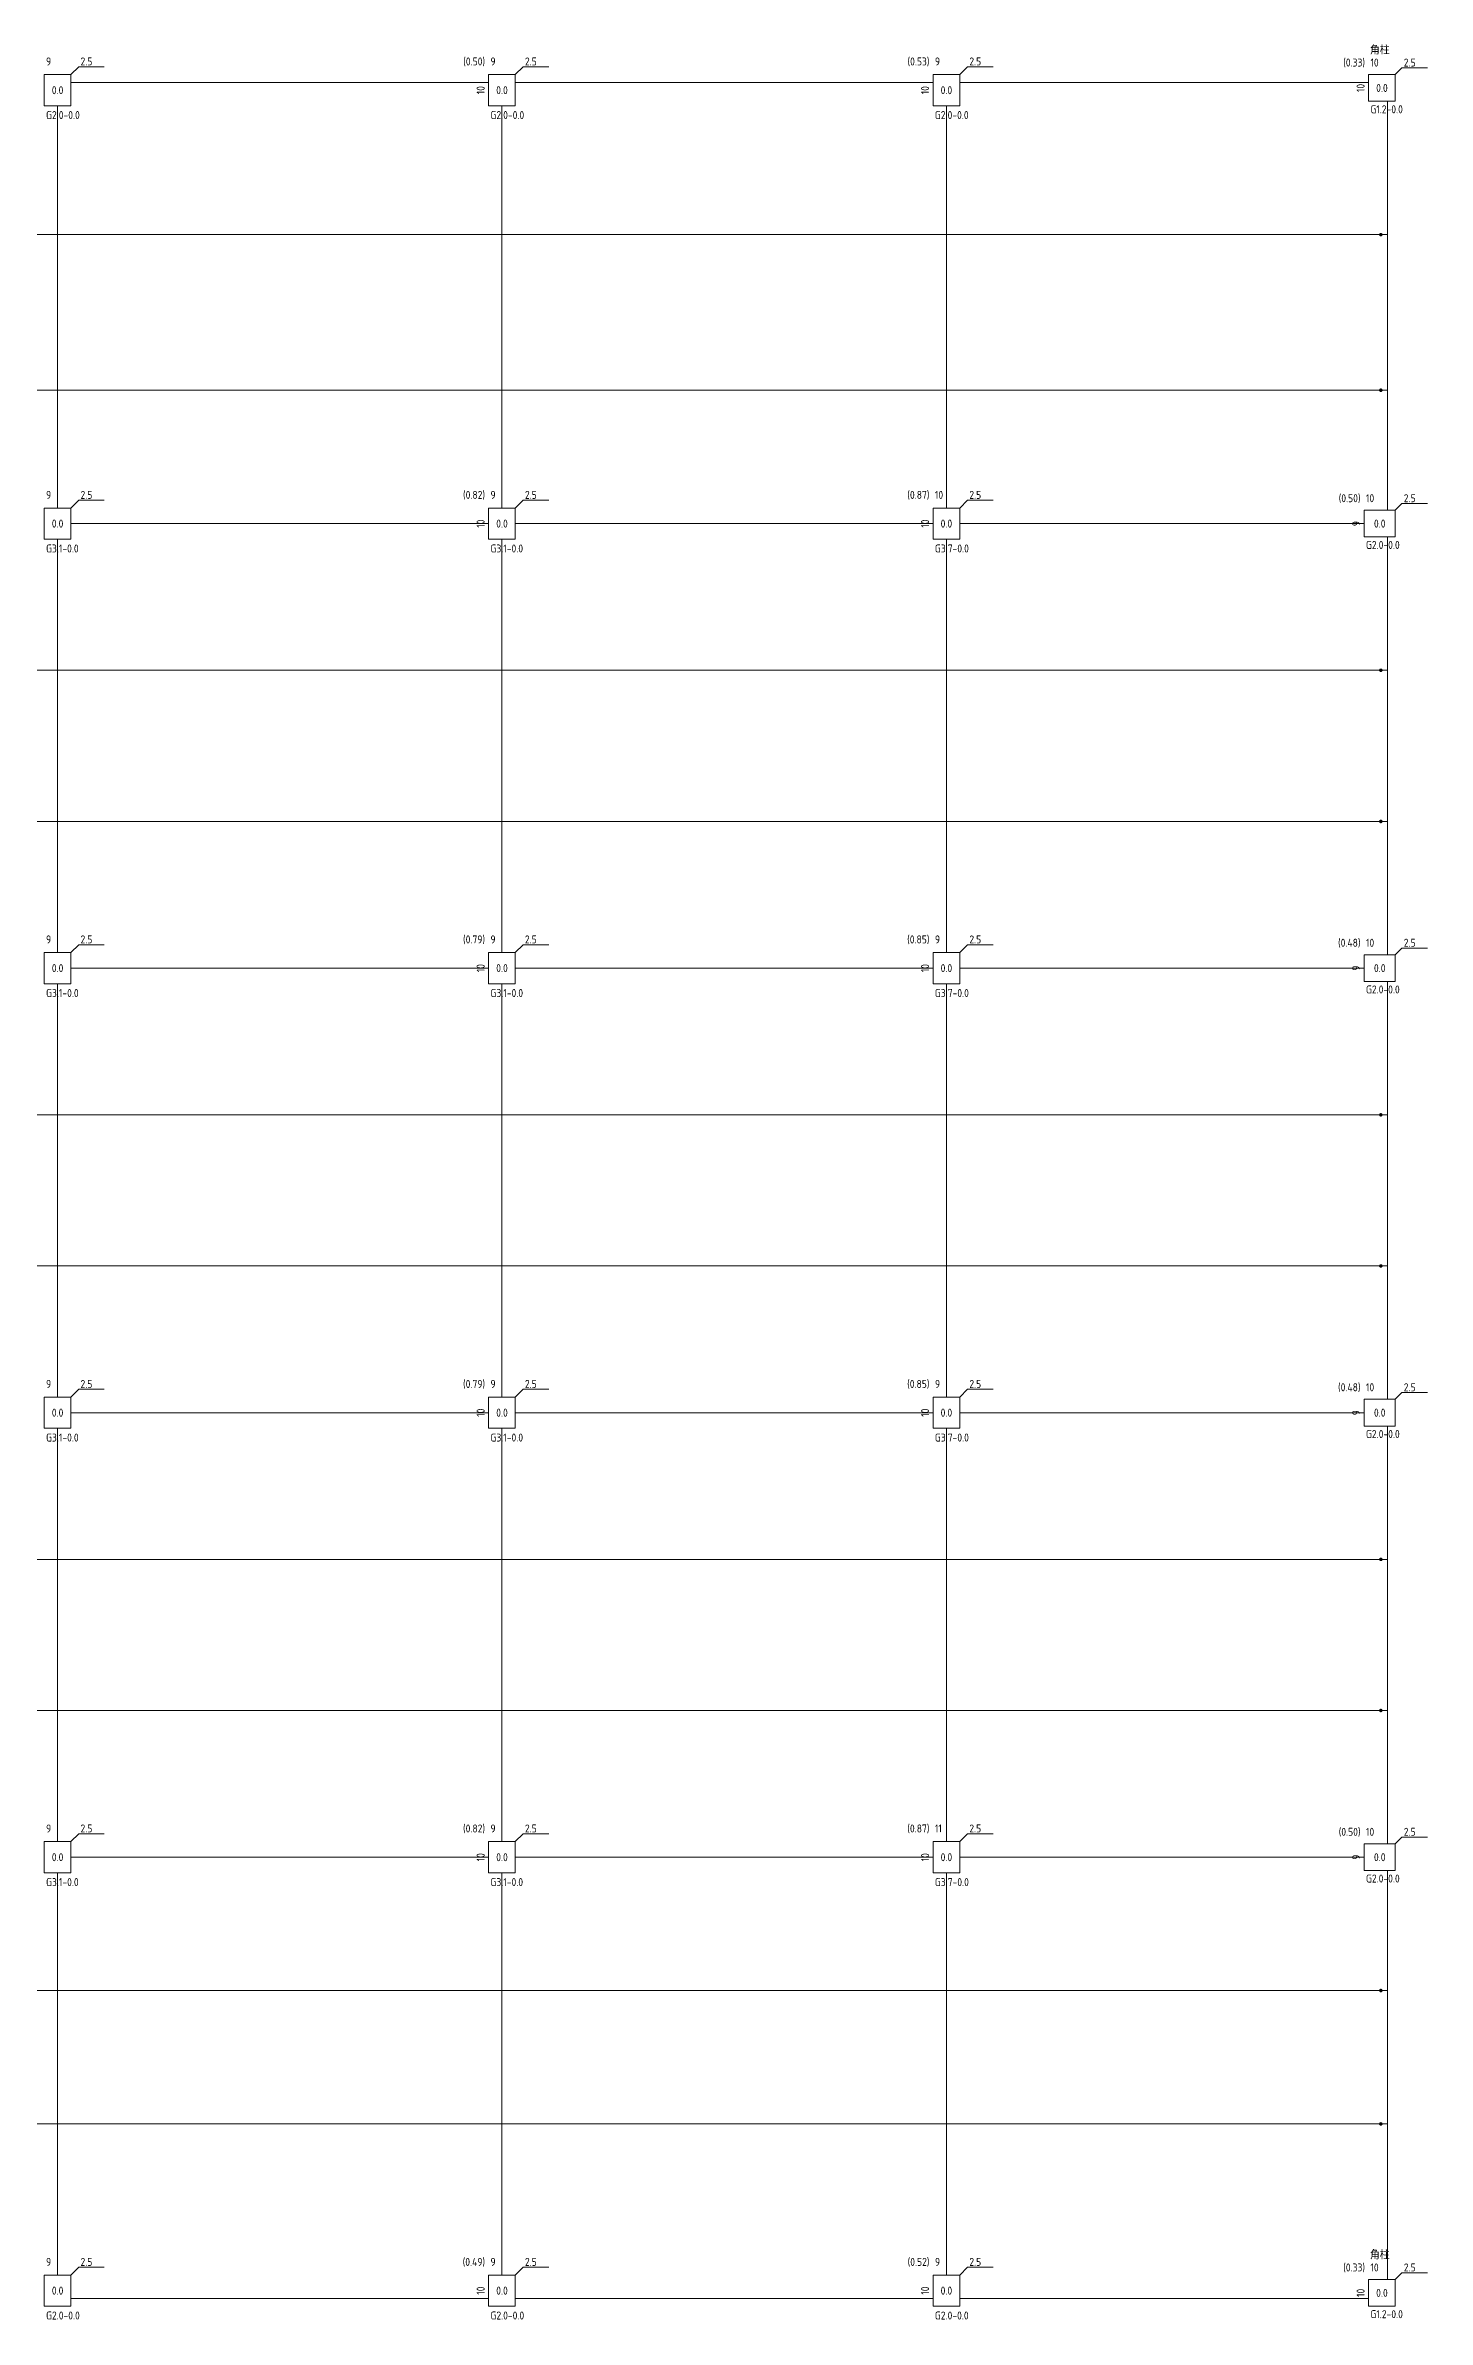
# Model space of a CAD drawing. Extents: x -2331248 to -1198620, y -977263 to -545844.
# Drawn here: x -1903213 to -1872114, y -598205 to -547050 of the extents above; entities that cross this region are included whole.
import ezdxf
from ezdxf.enums import TextEntityAlignment as Align

# ---------------------------------------------------------------- set-up
doc = ezdxf.new("R2010")
doc.units = 0
doc.header["$LTSCALE"] = 1000
doc.header["$MEASUREMENT"] = 0
doc.layers.get('0').update_dxf_attribs({"linetype": 'CONTINUOUS'})
for name, color, linetype, lineweight in [('15100', 4, 'CONTINUOUS', 18), ('15101', 52, 'CONTINUOUS', 18), ('15221', 2, 'CONTINUOUS', 18)]:
    doc.layers.add(name, color=color, linetype=linetype, lineweight=lineweight)
doc.styles.add('PkpmHz', font='Pkpmeng', dxfattribs={"width": 0.7, "bigfont": 'hztxt'})

# ---------------------------------------------------------------- blocks, each defined once
blk = doc.blocks.new('A$C411173C4')
at = {"layer": '15100', "ltscale": 1000}
for p, q in [((31125, 50324), (40525, 50324)), ((41125, 50324), (50525, 50324)), ((51125, 50324), (60325, 50324)), ((30825, 46900), (30825, 49800)), ((40825, 46900), (40825, 49800)), ((50825, 46900), (50825, 49800)), ((60750, 46900), (60750, 49900)), ((30825, 43400), (30825, 46900)), ((40825, 43400), (40825, 46900)), ((50825, 43400), (50825, 46900)), ((60750, 43400), (60750, 46900)), ((30825, 40750), (30825, 43400)), ((40825, 40750), (40825, 43400)), ((50825, 40750), (50825, 43400)), ((60749, 40700), (60750, 43400)), ((30825, 37100), (30825, 40050)), ((31125, 40400), (40525, 40400)), ((40825, 37100), (40825, 40050)), ((41125, 40400), (50525, 40400)), ((50825, 37100), (50825, 40050)), ((51125, 40400), (60225, 40400)), ((60750, 37100), (60749, 40100)), ((30825, 33700), (30825, 37100)), ((40825, 33700), (40825, 37100)), ((50825, 33700), (50825, 37100)), ((60750, 33700), (60750, 37100)), ((30825, 30750), (30825, 33700)), ((40825, 30750), (40825, 33700)), ((50825, 30750), (50825, 33700)), ((60750, 30700), (60750, 33700)), ((31125, 30400), (40525, 30400)), ((41125, 30400), (50525, 30400)), ((51125, 30400), (60225, 30400)), ((30825, 27100), (30825, 30050)), ((40825, 27100), (40825, 30050)), ((50825, 27100), (50825, 30050)), ((60750, 27100), (60750, 30100)), ((30825, 23700), (30825, 27100)), ((40825, 23700), (40825, 27100)), ((50825, 23700), (50825, 27100)), ((60750, 23700), (60750, 27100)), ((30825, 20750), (30825, 23700)), ((40825, 20750), (40825, 23700)), ((50825, 20750), (50825, 23700)), ((60750, 20700), (60750, 23700)), ((30825, 17100), (30825, 20050)), ((31125, 20400), (40525, 20400)), ((40825, 17100), (40825, 20050)), ((41125, 20400), (50525, 20400)), ((50825, 17100), (50825, 20050)), ((51125, 20400), (60225, 20400)), ((60750, 17100), (60750, 20100)), ((30825, 13700), (30825, 17100)), ((40825, 13700), (40825, 17100)), ((50825, 13700), (50825, 17100)), ((60750, 13700), (60750, 17100)), ((30825, 10750), (30825, 13700)), ((40825, 10750), (40825, 13700)), ((50825, 10750), (50825, 13700)), ((60750, 10700), (60750, 13700)), ((31125, 10400), (40525, 10400)), ((41125, 10400), (50525, 10400)), ((51125, 10400), (60225, 10400)), ((30825, 7400), (30825, 10050)), ((40825, 7400), (40825, 10050)), ((50825, 7400), (50825, 10050)), ((60750, 7400), (60750, 10100)), ((30825, 4400), (30825, 7400)), ((40825, 4400), (40825, 7400)), ((50825, 4400), (50825, 7400)), ((60750, 4400), (60750, 7400)), ((30825, 1000), (30825, 4400)), ((40825, 1000), (40825, 4400)), ((50825, 1000), (50825, 4400)), ((60750, 900), (60750, 4400)), ((31125, 476), (40525, 476)), ((41125, 476), (50525, 476)), ((51125, 476), (60325, 476))]:
    blk.add_line(p, q, dxfattribs=at)
at = {"layer": '15100', "color": 4, "ltscale": 1000}
for p, q in [((20825, 46900), (30825, 46900)), ((30825, 46900), (40825, 46900)), ((40825, 46900), (50825, 46900)), ((50825, 46900), (60750, 46900)), ((20825, 43400), (30825, 43400)), ((30825, 43400), (40825, 43400)), ((40825, 43400), (50825, 43400)), ((50825, 43400), (60750, 43400)), ((20825, 37100), (30825, 37100)), ((30825, 37100), (40825, 37100)), ((40825, 37100), (50825, 37100)), ((50825, 37100), (60750, 37100)), ((20825, 33700), (30825, 33700)), ((30825, 33700), (40825, 33700)), ((40825, 33700), (50825, 33700)), ((50825, 33700), (60750, 33700)), ((20825, 27100), (30825, 27100)), ((30825, 27100), (40825, 27100)), ((40825, 27100), (50825, 27100)), ((50825, 27100), (60750, 27100)), ((20825, 23700), (30825, 23700)), ((30825, 23700), (40825, 23700)), ((40825, 23700), (50825, 23700)), ((50825, 23700), (60750, 23700)), ((20825, 17100), (30825, 17100)), ((30825, 17100), (40825, 17100)), ((40825, 17100), (50825, 17100)), ((50825, 17100), (60750, 17100)), ((20825, 13700), (30825, 13700)), ((30825, 13700), (40825, 13700)), ((40825, 13700), (50825, 13700)), ((50825, 13700), (60750, 13700)), ((20825, 7400), (30825, 7400)), ((30825, 7400), (40825, 7400)), ((40825, 7400), (50825, 7400)), ((50825, 7400), (60750, 7400)), ((20825, 4400), (30825, 4400)), ((30825, 4400), (40825, 4400)), ((40825, 4400), (50825, 4400)), ((50825, 4400), (60750, 4400))]:
    blk.add_line(p, q, dxfattribs=at)
at = {"layer": '15100', "color": 1, "ltscale": 1000}
for points in [[(60620, 46900, 40, 40, 1), (60580, 46900, 40, 40, 1)], [(60620, 43400, 40, 40, 1), (60580, 43400, 40, 40, 1)], [(60620, 37100, 40, 40, 1), (60580, 37100, 40, 40, 1)], [(60620, 33700, 40, 40, 1), (60580, 33700, 40, 40, 1)], [(60620, 27100, 40, 40, 1), (60580, 27100, 40, 40, 1)], [(60620, 23700, 40, 40, 1), (60580, 23700, 40, 40, 1)], [(60620, 17100, 40, 40, 1), (60580, 17100, 40, 40, 1)], [(60620, 13700, 40, 40, 1), (60580, 13700, 40, 40, 1)], [(60620, 7400, 40, 40, 1), (60580, 7400, 40, 40, 1)], [(60620, 4400, 40, 40, 1), (60580, 4400, 40, 40, 1)]]:
    blk.add_lwpolyline(points, format="xyseb", close=True, dxfattribs=at)
at = {"layer": '15101', "linetype": 'Continuous'}
for points in [[(30525, 49800), (31125, 49800), (31125, 50500), (30525, 50500)], [(40525, 49800), (41125, 49800), (41125, 50500), (40525, 50500)], [(50525, 49800), (51125, 49800), (51125, 50500), (50525, 50500)], [(60325, 49900), (60925, 49900), (60925, 50500), (60325, 50500)], [(30525, 40050), (31125, 40050), (31125, 40750), (30525, 40750)], [(40525, 40050), (41125, 40050), (41125, 40750), (40525, 40750)], [(50525, 40050), (51125, 40050), (51125, 40750), (50525, 40750)], [(60225, 40100), (60925, 40100), (60925, 40700), (60225, 40700)], [(30525, 30050), (31125, 30050), (31125, 30750), (30525, 30750)], [(40525, 30050), (41125, 30050), (41125, 30750), (40525, 30750)], [(50525, 30050), (51125, 30050), (51125, 30750), (50525, 30750)], [(60225, 30100), (60925, 30100), (60925, 30700), (60225, 30700)], [(30525, 20050), (31125, 20050), (31125, 20750), (30525, 20750)], [(40525, 20050), (41125, 20050), (41125, 20750), (40525, 20750)], [(50525, 20050), (51125, 20050), (51125, 20750), (50525, 20750)], [(60225, 20100), (60925, 20100), (60925, 20700), (60225, 20700)], [(30525, 10050), (31125, 10050), (31125, 10750), (30525, 10750)], [(40525, 10050), (41125, 10050), (41125, 10750), (40525, 10750)], [(50525, 10050), (51125, 10050), (51125, 10750), (50525, 10750)], [(60225, 10100), (60925, 10100), (60925, 10700), (60225, 10700)], [(30525, 300), (31125, 300), (31125, 1000), (30525, 1000)], [(40525, 300), (41125, 300), (41125, 1000), (40525, 1000)], [(50525, 300), (51125, 300), (51125, 1000), (50525, 1000)], [(60325, 300), (60925, 300), (60925, 900), (60325, 900)]]:
    blk.add_lwpolyline(points, close=True, dxfattribs=at)
at = {"layer": '15221', "ltscale": 1000}
for p, q in [((31125, 50500), (31300, 50675)), ((31876, 50675), (31300, 50675)), ((41125, 50500), (41300, 50675)), ((41876, 50675), (41300, 50675)), ((51125, 50500), (51300, 50675)), ((51876, 50675), (51300, 50675)), ((60925, 50500), (61075, 50650)), ((61651, 50650), (61075, 50650)), ((31125, 40750), (31300, 40925)), ((31876, 40925), (31300, 40925)), ((41125, 40750), (41300, 40925)), ((41876, 40925), (41300, 40925)), ((51125, 40750), (51300, 40925)), ((51876, 40925), (51300, 40925)), ((60925, 40700), (61075, 40850)), ((61651, 40850), (61075, 40850)), ((31125, 30750), (31300, 30925)), ((31876, 30925), (31300, 30925)), ((41125, 30750), (41300, 30925)), ((41876, 30925), (41300, 30925)), ((51125, 30750), (51300, 30925)), ((51876, 30925), (51300, 30925)), ((60925, 30700), (61075, 30850)), ((61651, 30850), (61075, 30850)), ((31125, 20750), (31300, 20925)), ((31876, 20925), (31300, 20925)), ((41125, 20750), (41300, 20925)), ((41876, 20925), (41300, 20925)), ((51125, 20750), (51300, 20925)), ((51876, 20925), (51300, 20925)), ((60925, 20700), (61075, 20850)), ((61651, 20850), (61075, 20850)), ((31125, 10750), (31300, 10925)), ((31876, 10925), (31300, 10925)), ((41125, 10750), (41300, 10925)), ((41876, 10925), (41300, 10925)), ((51125, 10750), (51300, 10925)), ((51876, 10925), (51300, 10925)), ((60925, 10700), (61075, 10850)), ((61651, 10850), (61075, 10850)), ((31125, 1000), (31300, 1175)), ((31876, 1175), (31300, 1175)), ((41125, 1000), (41300, 1175)), ((41876, 1175), (41300, 1175)), ((51125, 1000), (51300, 1175)), ((51876, 1175), (51300, 1175)), ((60925, 900), (61075, 1050)), ((61651, 1050), (61075, 1050))]:
    blk.add_line(p, q, dxfattribs=at)
at = {"layer": '15221', "style": 'PkpmHz', "width": 0.91}
for s, p in [('9', (30566, 50706)), ('2.5', (31341, 50706)), ('9', (40566, 50706)), ('2.5', (41341, 50706)), ('9', (50566, 50706)), ('2.5', (51341, 50706)), ('10', (60366, 50681)), ('2.5', (61116, 50681)), ('9', (30566, 40956)), ('2.5', (31341, 40956)), ('9', (40566, 40956)), ('2.5', (41341, 40956)), ('10', (50566, 40956)), ('2.5', (51341, 40956)), ('10', (60266, 40881)), ('2.5', (61116, 40881)), ('9', (30566, 30956)), ('2.5', (31341, 30956)), ('9', (40566, 30956)), ('2.5', (41341, 30956)), ('9', (50566, 30956)), ('2.5', (51341, 30956)), ('10', (60266, 30881)), ('2.5', (61116, 30881)), ('9', (30566, 20956)), ('2.5', (31341, 20956)), ('9', (40566, 20956)), ('2.5', (41341, 20956)), ('9', (50566, 20956)), ('2.5', (51341, 20956)), ('10', (60266, 20881)), ('2.5', (61116, 20881)), ('9', (30566, 10956)), ('2.5', (31341, 10956)), ('9', (40566, 10956)), ('2.5', (41341, 10956)), ('11', (50566, 10956)), ('2.5', (51341, 10956)), ('10', (60266, 10881)), ('2.5', (61116, 10881)), ('9', (30566, 1206)), ('2.5', (31341, 1206)), ('9', (40566, 1206)), ('2.5', (41341, 1206)), ('9', (50566, 1206)), ('2.5', (51341, 1206)), ('10', (60366, 1081)), ('2.5', (61116, 1081))]:
    blk.add_text(s, height=180, dxfattribs=at).set_placement(p)
for s, p in [('(0.50)', (40443, 50706)), ('(0.53)', (50443, 50706)), ('(0.33)', (60243, 50681)), ('(0.82)', (40443, 40956)), ('(0.87)', (50443, 40956)), ('(0.50)', (60143, 40881)), ('(0.79)', (40443, 30956)), ('(0.85)', (50443, 30956)), ('(0.48)', (60143, 30881)), ('(0.79)', (40443, 20956)), ('(0.85)', (50443, 20956)), ('(0.48)', (60143, 20881)), ('(0.82)', (40443, 10956)), ('(0.87)', (50443, 10956)), ('(0.50)', (60143, 10881)), ('(0.49)', (40443, 1206)), ('(0.52)', (50443, 1206)), ('(0.33)', (60243, 1081))]:
    blk.add_text(s, height=180, dxfattribs=at).set_placement(p, align=Align.RIGHT)
for s, p in [('角柱 ', (60625, 51046)), ('0.0', (30825, 50150)), ('0.0', (40825, 50150)), ('0.0', (50825, 50150)), ('0.0', (60625, 50200)), ('0.0', (30825, 40400)), ('0.0', (40825, 40400)), ('0.0', (50825, 40400)), ('0.0', (60575, 40400)), ('0.0', (30825, 30400)), ('0.0', (40825, 30400)), ('0.0', (50825, 30400)), ('0.0', (60575, 30400)), ('0.0', (30825, 20400)), ('0.0', (40825, 20400)), ('0.0', (50825, 20400)), ('0.0', (60575, 20400)), ('0.0', (30825, 10400)), ('0.0', (40825, 10400)), ('0.0', (50825, 10400)), ('0.0', (60575, 10400)), ('角柱 ', (60625, 1446)), ('0.0', (30825, 650)), ('0.0', (40825, 650)), ('0.0', (50825, 650)), ('0.0', (60625, 600))]:
    blk.add_text(s, height=180, dxfattribs=at).set_placement(p, align=Align.MIDDLE_CENTER)
for s, p in [('10', (40345, 50150)), ('10', (50345, 50150)), ('10', (60145, 50200)), ('10', (40345, 40400)), ('10', (50345, 40400)), ('9', (60045, 40400)), ('10', (40345, 30400)), ('10', (50345, 30400)), ('9', (60045, 30400)), ('10', (40345, 20400)), ('10', (50345, 20400)), ('9', (60045, 20400)), ('10', (40345, 10400)), ('10', (50345, 10400)), ('9', (60045, 10400)), ('10', (40345, 650)), ('10', (50345, 650)), ('10', (60145, 600))]:
    blk.add_text(s, height=180, rotation=90, dxfattribs=at).set_placement(p, align=Align.MIDDLE_CENTER)
for s, p in [('G2.0-0.0', (30566, 49590)), ('G2.0-0.0', (40566, 49590)), ('G2.0-0.0', (50566, 49590)), ('G1.2-0.0', (60366, 49720)), ('G3.1-0.0', (30566, 39840)), ('G3.1-0.0', (40566, 39840)), ('G3.7-0.0', (50566, 39840)), ('G2.0-0.0', (60266, 39920)), ('G3.1-0.0', (30566, 29840)), ('G3.1-0.0', (40566, 29840)), ('G3.7-0.0', (50566, 29840)), ('G2.0-0.0', (60266, 29920)), ('G2.0-0.0', (60266, 19920)), ('G3.1-0.0', (30566, 19840)), ('G3.1-0.0', (40566, 19840)), ('G3.7-0.0', (50566, 19840)), ('G3.1-0.0', (30566, 9840)), ('G3.1-0.0', (40566, 9840)), ('G3.7-0.0', (50566, 9840)), ('G2.0-0.0', (60266, 9920)), ('G2.0-0.0', (30566, 90)), ('G2.0-0.0', (40566, 90)), ('G2.0-0.0', (50566, 90)), ('G1.2-0.0', (60366, 120))]:
    blk.add_text(s, height=180, dxfattribs=at).set_placement(p, align=Align.MIDDLE_LEFT)

msp = doc.modelspace()

# ---------------------------------------------------------------- block references
msp.add_blockref('A$C411173C4', (-1933765, -598205))

doc.saveas('drawing.dxf')
